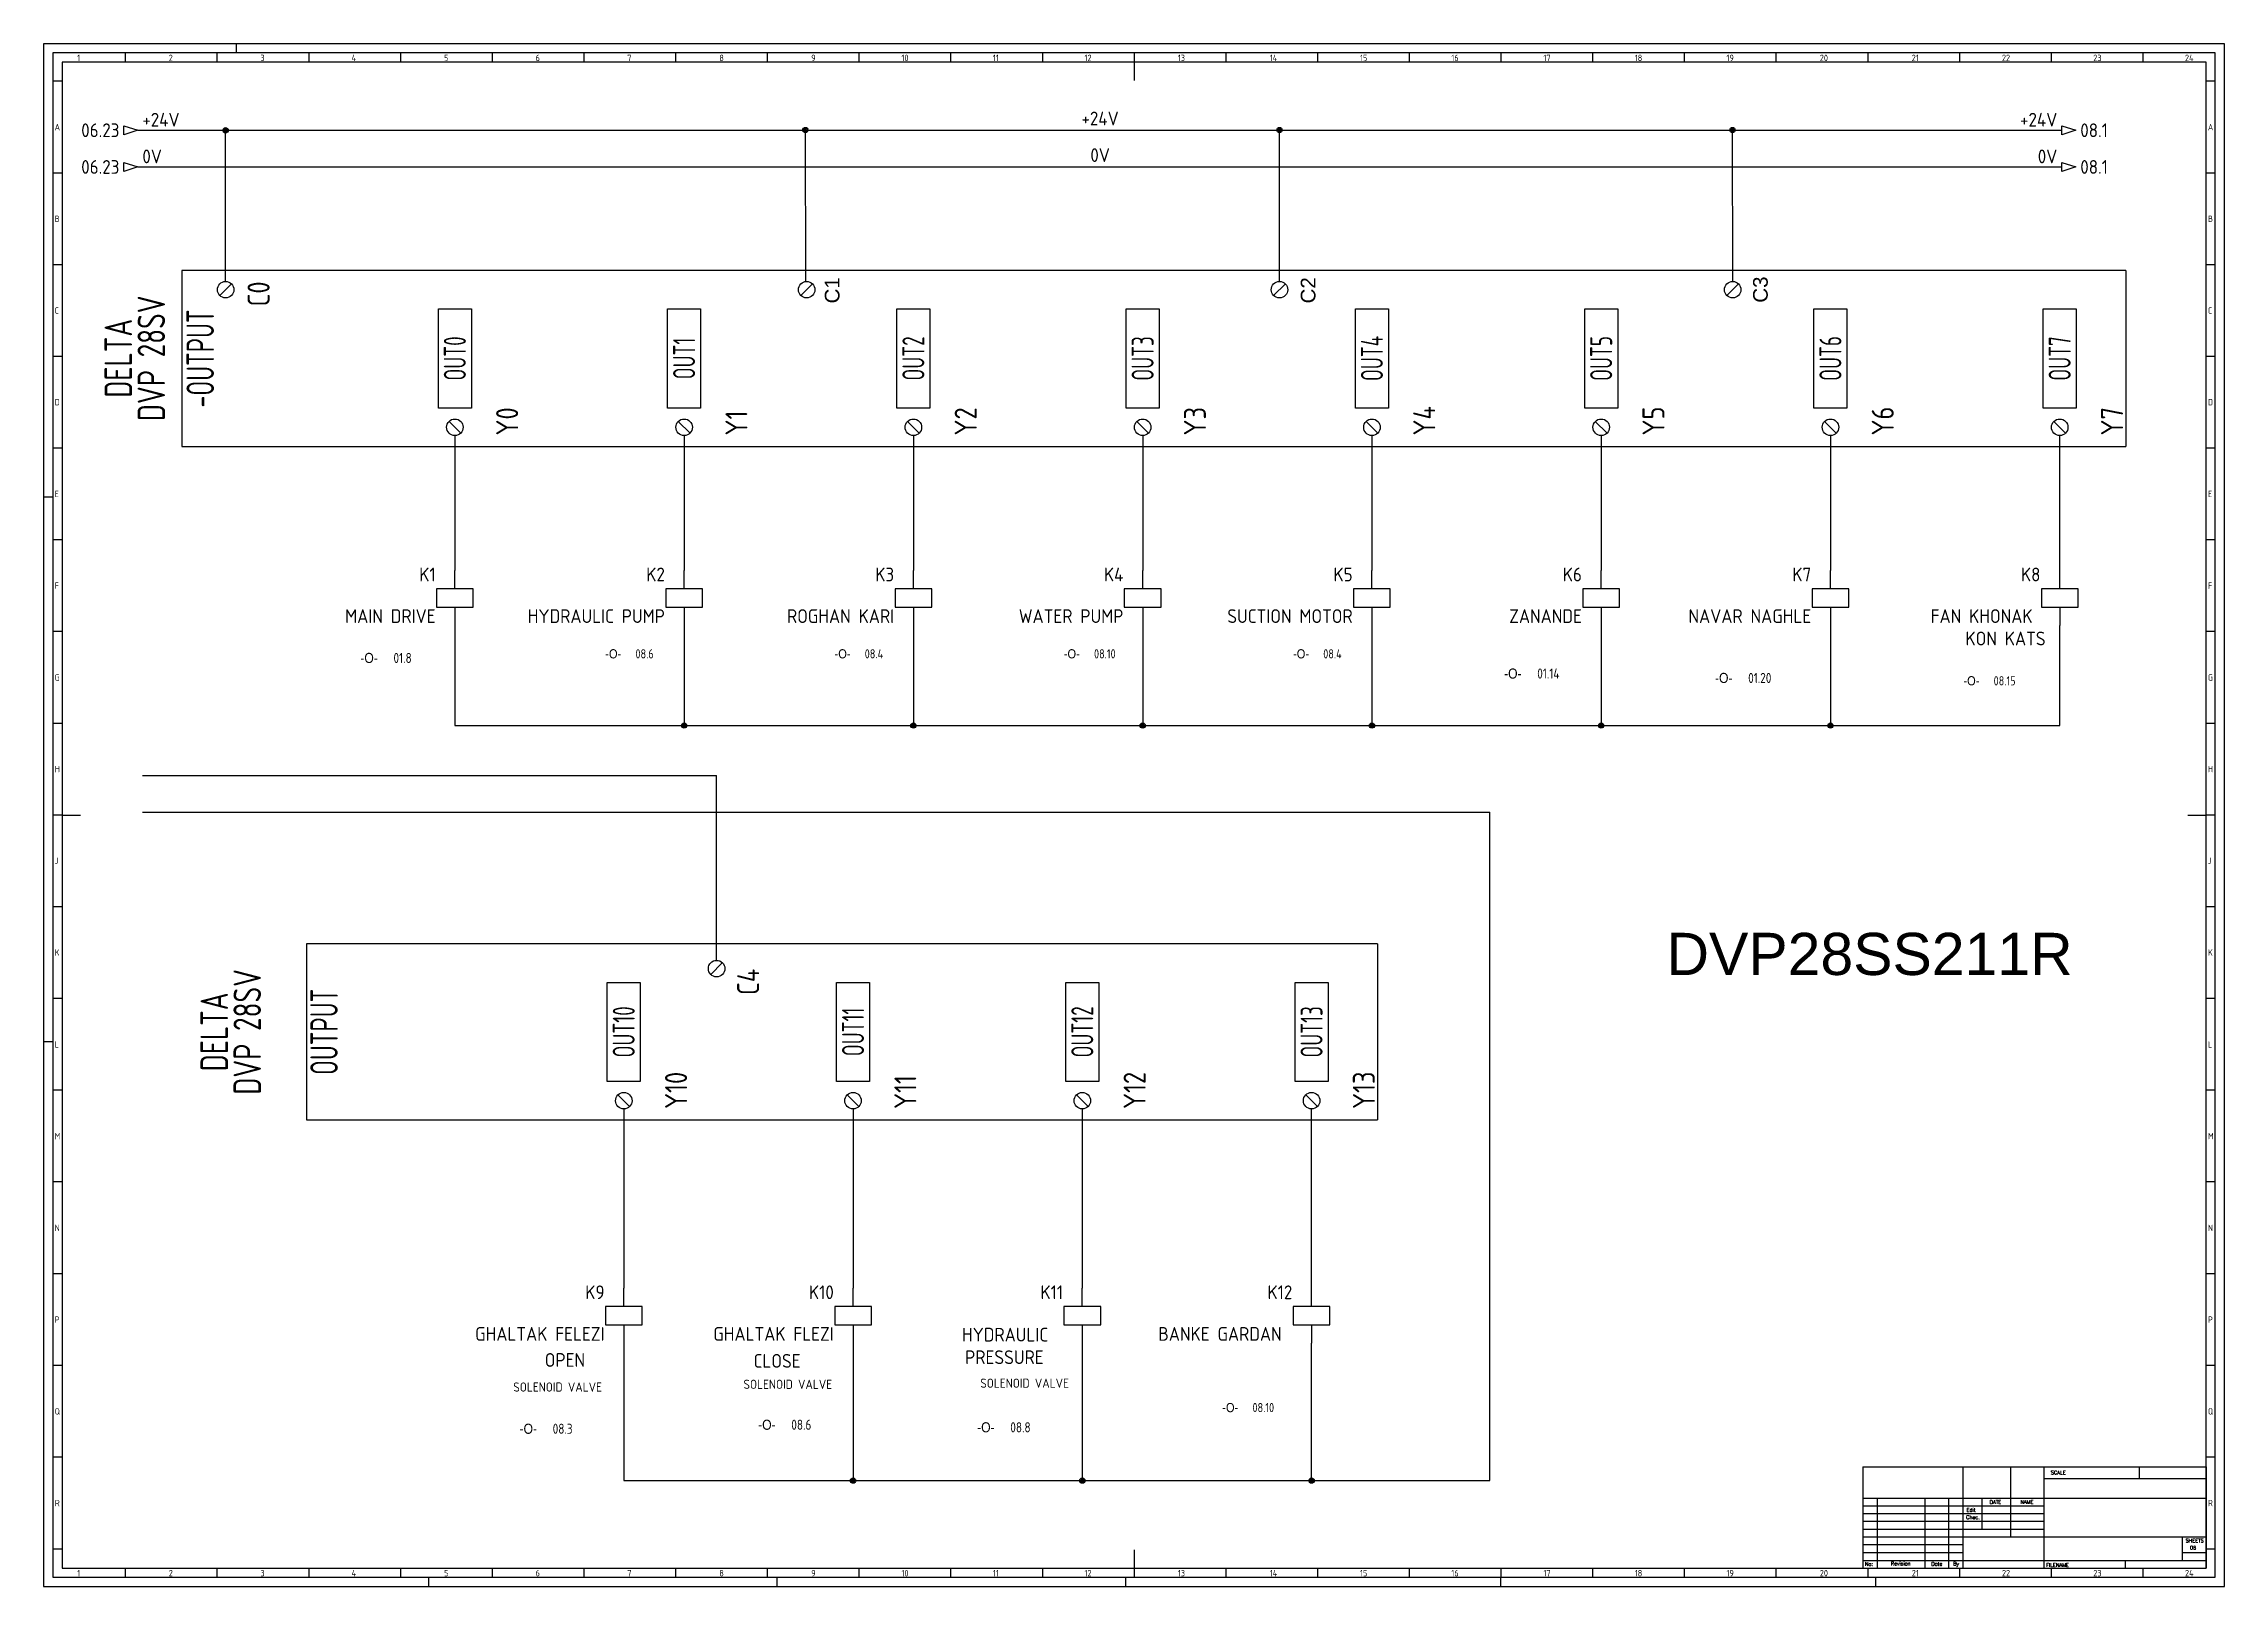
# Model space of a CAD drawing. Header units: inches. Extents: x 1 to 1190, y 4 to 845.
import ezdxf
from ezdxf.enums import TextEntityAlignment as Align

# ---------------------------------------------------------------- set-up
doc = ezdxf.new("R2010")
doc.units = ezdxf.units.IN
doc.header["$MEASUREMENT"] = 0
for name, color, linetype in [('025', 1, 'Continuous'), ('035', 5, 'Continuous'), ('07', 7, 'Continuous'), ('DESC', 150, 'Continuous'), ('MISC', 7, 'Continuous'), ('RED_2.5mm^2', 1, 'Continuous'), ('SYMS', 7, 'Continuous'), ('TAGS', 150, 'Continuous'), ('TERMS', 123, 'Continuous'), ('WIRENO', 72, 'Continuous'), ('WIREREF', 52, 'Continuous'), ('WIREREF_DEST', 61, 'Continuous'), ('XREF', 7, 'Continuous')]:
    doc.layers.add(name, color=color, linetype=linetype)
doc.styles.add('ISO Proportional', font='isocp.shx')
doc.styles.get("Standard").update_dxf_attribs({"font": 'arial.ttf'})
doc.styles.add('WD', font='romans.shx')
doc.styles.add('WD_IEC', font='ISOCP2.shx', dxfattribs={"width": 0.9, "height": 4})

# ---------------------------------------------------------------- blocks, each defined once
blk = doc.blocks.new('IEC_border_a0')
at = {"layer": '035', "color": 0}
for p, q in [((0, 841), (0, 0)), ((1189, 841), (0, 841)), ((44.5, 836), (44.5, 831)), ((94.5, 836), (94.5, 831)), ((105, 841), (105, 836)), ((144.5, 836), (144.5, 831)), ((194.5, 836), (194.5, 831)), ((244.5, 836), (244.5, 831)), ((294.5, 836), (294.5, 831)), ((344.5, 836), (344.5, 831)), ((394.5, 836), (394.5, 831)), ((444.5, 836), (444.5, 831)), ((494.5, 836), (494.5, 831)), ((544.5, 836), (544.5, 831)), ((594.5, 836), (594.5, 831)), ((644.5, 836), (644.5, 831)), ((694.5, 836), (694.5, 831)), ((744.5, 836), (744.5, 831)), ((794.5, 836), (794.5, 831)), ((844.5, 836), (844.5, 831)), ((894.5, 836), (894.5, 831)), ((944.5, 836), (944.5, 831)), ((994.5, 836), (994.5, 831)), ((1044.5, 836), (1044.5, 831)), ((1094.5, 836), (1094.5, 831)), ((1144.5, 836), (1144.5, 831)), ((1189, 0), (1189, 841)), ((10, 820.5), (5, 820.5)), ((1184, 820.5), (1179, 820.5)), ((10, 770.5), (5, 770.5)), ((1184, 770.5), (1179, 770.5)), ((10, 720.5), (5, 720.5)), ((1184, 720.5), (1179, 720.5)), ((10, 670.5), (5, 670.5)), ((1184, 670.5), (1179, 670.5)), ((10, 620.5), (5, 620.5)), ((1184, 620.5), (1179, 620.5)), ((0, 594), (5, 594)), ((10, 570.5), (5, 570.5)), ((1184, 570.5), (1179, 570.5)), ((10, 520.5), (5, 520.5)), ((1184, 520.5), (1179, 520.5)), ((10, 470.5), (5, 470.5)), ((1184, 470.5), (1179, 470.5)), ((10, 420.5), (5, 420.5)), ((1184, 420.5), (1179, 420.5)), ((1184, 420.5), (1179, 420.5)), ((10, 370.5), (5, 370.5)), ((1184, 370.5), (1179, 370.5)), ((10, 320.5), (5, 320.5)), ((1184, 320.5), (1179, 320.5)), ((0, 297), (5, 297)), ((10, 270.5), (5, 270.5)), ((1184, 270.5), (1179, 270.5)), ((1184, 270.5), (1179, 270.5)), ((10, 220.5), (5, 220.5)), ((1184, 220.5), (1179, 220.5)), ((10, 170.5), (5, 170.5)), ((1184, 170.5), (1179, 170.5)), ((10, 120.5), (5, 120.5)), ((1184, 120.5), (1179, 120.5)), ((10, 70.5), (5, 70.5)), ((1184, 70.5), (1179, 70.5)), ((10, 20.4), (5.1, 20.4)), ((1184, 20.4), (1179, 20.4)), ((0, 0), (1189, 0)), ((44.5, 10), (44.5, 5)), ((94.5, 10), (94.5, 5)), ((144.5, 10), (144.5, 5)), ((194.5, 10), (194.5, 5)), ((210, 0), (210, 5)), ((244.5, 10), (244.5, 5)), ((294.5, 10), (294.5, 5)), ((344.5, 10), (344.5, 5)), ((394.5, 10), (394.5, 5)), ((400, 0), (400, 5)), ((444.5, 10), (444.5, 5)), ((494.5, 10), (494.5, 5)), ((544.5, 10), (544.5, 5)), ((590, 0), (590, 5)), ((594.5, 10), (594.5, 5)), ((644.5, 10), (644.5, 5)), ((694.5, 10), (694.5, 5)), ((744.5, 10), (744.5, 5)), ((744.5, 10), (744.5, 5)), ((794.5, 10), (794.5, 5)), ((794.5, 0), (794.5, 5)), ((844.5, 10), (844.5, 5)), ((894.5, 10), (894.5, 5)), ((944.5, 10), (944.5, 5)), ((994.5, 10), (994.5, 5)), ((999, 0), (999, 5)), ((1044.5, 10), (1044.5, 5)), ((1094.5, 10), (1094.5, 5)), ((1144.5, 10), (1144.5, 5))]:
    blk.add_line(p, q, dxfattribs=at)
blk.add_lwpolyline([(10, 10), (1179, 10), (1179, 831), (10, 831)], close=True, dxfattribs=at)
at = {"layer": '07', "color": 0}
for p, q in [((594.5, 831), (594.5, 821)), ((10, 420.5), (20, 420.5)), ((1169, 420.5), (1179, 420.5)), ((594.5, 20), (594.5, 10))]:
    blk.add_line(p, q, dxfattribs=at)
blk.add_lwpolyline([(5, 5), (1184, 5), (1184, 836), (5, 836)], close=True, dxfattribs=at)
at = {"layer": '035', "color": 0, "style": 'ISO Proportional'}
for s, p in [('1', (18.3, 831.5)), ('2', (68.2, 831.5)), ('3', (118.2, 831.5)), ('4', (167.9, 831.5)), ('5', (218.3, 831.5)), ('6', (268.2, 831.5)), ('7', (318.2, 831.5)), ('8', (368.4, 831.5)), ('9', (418.5, 831.5)), ('10', (467.7, 831.5)), ('11', (517.5, 831.5)), ('12', (567.5, 831.5)), ('13', (618.4, 831.5)), ('14', (668.5, 831.5)), ('15', (717.7, 831.5)), ('16', (767.5, 831.5)), ('17', (817.7, 831.5)), ('18', (867.5, 831.5)), ('19', (917.5, 831.5)), ('20', (968.4, 831.5)), ('21', (1018.5, 831.5)), ('22', (1067.7, 831.5)), ('23', (1117.5, 831.5)), ('24', (1167.5, 831.5)), ('A', (6, 793.8)), ('A', (1180, 793.8)), ('B', (6, 743.8)), ('B', (1180, 743.8)), ('C', (6, 693.8)), ('C', (1180, 693.8)), ('D', (6, 643.8)), ('D', (1180, 643.8)), ('E', (6, 593.8)), ('E', (1180, 593.8)), ('F', (6, 543.8)), ('F', (1180, 543.8)), ('G', (6, 493.8)), ('G', (1180, 493.8)), ('H', (6, 443.8)), ('H', (1180, 443.8)), ('J', (6, 393.8)), ('J', (1180, 393.8)), ('K', (6, 343.8)), ('K', (1180, 343.8)), ('L', (6, 293.7)), ('L', (1180, 293.7)), ('M', (6, 243.7)), ('M', (1180, 243.7)), ('N', (6, 193.7)), ('N', (1180, 193.7)), ('P', (6, 143.7)), ('P', (1180, 143.7)), ('Q', (6, 93.7)), ('Q', (1180, 93.7)), ('R', (6.1, 43.7)), ('R', (1180, 43.7)), ('1', (18.3, 5.5)), ('2', (68.2, 5.5)), ('3', (118.2, 5.5)), ('4', (167.9, 5.5)), ('5', (218.3, 5.5)), ('6', (268.2, 5.5)), ('7', (318.2, 5.5)), ('8', (368.4, 5.5)), ('9', (418.5, 5.5)), ('10', (467.7, 5.5)), ('11', (517.5, 5.5)), ('12', (567.5, 5.5)), ('13', (618.4, 5.5)), ('14', (668.5, 5.5)), ('15', (717.7, 5.5)), ('16', (767.5, 5.5)), ('17', (817.7, 5.5)), ('18', (867.5, 5.5)), ('19', (917.5, 5.5)), ('20', (968.4, 5.5)), ('21', (1018.5, 5.5)), ('22', (1067.7, 5.5)), ('23', (1117.5, 5.5)), ('24', (1167.5, 5.5))]:
    blk.add_text(s, height=3.5, dxfattribs=at).set_placement(p)
blk = doc.blocks.new('IEC_tblock_a0')
at = {"layer": '035'}
for p, q in [((-106.6, 55.2), (-106.6, 17)), ((-88.4, 48.9), (0, 48.9)), ((-36.4, 55.2), (-36.4, 48.9)), ((-179.4, 38.2), (-179.4, 0)), ((-153.4, 38.2), (-153.4, 0)), ((-140.4, 38.2), (-140.4, 0)), ((-122.2, 38.2), (-122.2, 21.2)), ((-187.2, 34), (-88.4, 34)), ((-187.2, 29.8), (-88.4, 29.8)), ((-187.2, 25.5), (-88.4, 25.5)), ((-187.2, 21.2), (-88.4, 21.2)), ((-187.2, 17), (-132.6, 17)), ((-187.2, 12.8), (-132.6, 12.8)), ((-187.2, 8.5), (-132.6, 8.5)), ((-187.2, 4.2), (0, 4.2)), ((-44.2, 4.2), (-44.2, 0)), ((-13, 8.5), (0, 8.5))]:
    blk.add_line(p, q, dxfattribs=at)
at = {"layer": '07'}
for p, q in [((-187.2, 55.2), (0, 55.2)), ((-187.2, 55.2), (-187.2, 0)), ((-132.6, 55.2), (-132.6, 0)), ((-88.4, 55.2), (-88.4, 0)), ((0, 55.2), (0, 0)), ((-187.2, 38.2), (0, 38.2)), ((-132.6, 17), (0, 17)), ((-13, 17), (-13, 4.2)), ((-187.2, 0), (0, 0))]:
    blk.add_line(p, q, dxfattribs=at)
at = {"style": 'WD'}
for tag, p in [('SCALE', (-69.9, 51.1)), ('SH', (-8.7, 10.1)), ('FILENAME', (-68.1, 0.8))]:
    blk.add_attdef(tag, p, '', height=2, dxfattribs=at)
for tag, height, p in [('CKDATE', 2, (-114.9, 26.6)), ('EDDATE', 2, (-115, 30.8)), ('EDBY', 2, (-98, 30.9)), ('CKBY', 2, (-97.9, 26.3)), ('PROJDESC', 5, (-45.9, 29.2)), ('DWGDESC', 5, (-44.9, 19.7)), ('DWGNO', 3.5, (-48.5, 9.5))]:
    blk.add_attdef(tag, text='', height=height, dxfattribs=at).set_placement(p, align=Align.CENTER)
at = {"style": 'WD', "flags": 1}
blk.add_attdef('WD_TB', (-120.9, 11.9), '', height=2, dxfattribs=at)
at = {"layer": '025', "style": 'WD'}
for s, p in [('SCALE', (-80.6, 51.1)), ('NAME', (-97.7, 35.1)), ('No:', (-183.8, 1.2)), ('Revision', (-166.5, 1.5)), ('Date', (-146.8, 1.3)), ('By', (-136.3, 1.4))]:
    blk.add_text(s, height=2, dxfattribs=at).set_placement(p, align=Align.CENTER)
for s, p in [('DATE', (-118, 35)), ('Chec.', (-130.8, 26.7)), ('Edit', (-130.6, 30.7)), ('SHEETS', (-11.2, 14)), ('FILENAME', (-87.2, 0.6))]:
    blk.add_text(s, height=2, dxfattribs=at).set_placement(p)
blk = doc.blocks.new('HA1D3')
blk.add_lwpolyline([(0, 0), (-3.75, -1.25), (-3.75, 1.25)], close=True)
at = {"style": 'WD_IEC'}
blk.add_attdef('XREF', text='', height=2.5, dxfattribs=at).set_placement((-5, 0), align=Align.MIDDLE_RIGHT)
at = {"style": 'WD_IEC', "flags": 1}
blk.add_attdef('SIGCODE', text='', height=1, dxfattribs=at).set_placement((-2.5, 1.8), align=Align.RIGHT)
at = {"style": 'WD_IEC'}
for tag, p, height, flags in [('X1TERM01', (0, 0), 0.32, 1), ('WIRENO', (1.25, 1), 2.5, 8)]:
    blk.add_attdef(tag, p, '', height=height, dxfattribs=dict(at, flags=flags))
blk.add_attdef('DESC1', text='', height=2.5, dxfattribs=at).set_placement((1.25, -1), align=Align.TOP_LEFT)
blk = doc.blocks.new('WD_WNH')
at = {"linetype": 'Continuous', "style": 'WD_IEC', "width": 0.8}
blk.add_attdef('WIRENO', text='', height=2.5, dxfattribs=at).set_placement((0, 0.75), align=Align.CENTER)
at = {"style": 'WD_IEC', "flags": 1}
for tag, p in [('W08USER', (0, 0.375)), ('W04USER', (0, 0.875)), ('W05USER', (0, 0.75)), ('W09USER', (0, 0.25)), ('W03USER', (0, 1)), ('W06USER', (0, 0.625)), ('W07USER', (0, 0.5)), ('W02USER', (0, 1.125)), ('W01USER', (0, 1.25)), ('W10USER', (0, 0.125))]:
    blk.add_attdef(tag, text='', height=0.08, dxfattribs=at).set_placement(p, align=Align.CENTER)
blk = doc.blocks.new('HA1S1')
blk.add_lwpolyline([(0, 1.25), (3.75, 0), (0, -1.25)], close=True)
at = {"style": 'WD_IEC'}
for tag, height, flags, p in [('WIRENO', 2.5, 8, (-1.25, 1)), ('SIGCODE', 1, 1, (5, 1.8))]:
    blk.add_attdef(tag, text='', height=height, dxfattribs=dict(at, flags=flags)).set_placement(p, align=Align.RIGHT)
at = {"style": 'WD_IEC', "flags": 1}
blk.add_attdef('X4TERM01', (0, 0), '', height=0.32, dxfattribs=at)
at = {"style": 'WD_IEC'}
blk.add_attdef('XREF', text='', height=2.5, dxfattribs=at).set_placement((5, 0), align=Align.MIDDLE_LEFT)
blk.add_attdef('DESC1', text='', height=2.5, dxfattribs=at).set_placement((-1.25, -1), align=Align.TOP_RIGHT)
blk = doc.blocks.new('PLCIO_158D')
blk.add_line((1036, 48), (1036, -48))
at = {"layer": 'SYMS'}
for p, q in [((-23.8, 48), (-23.8, -48)), ((1036, 48), (-23.8, 48)), ((-3.2, 34.3), (3.2, 40.7)), ((313.6, 34.3), (320, 40.7)), ((571.4, 34.3), (577.8, 40.7)), ((818.5, 34.3), (824.9, 40.7)), ((116, -27), (116, 27)), ((116, 27), (134, 27)), ((134, 27), (134, -27)), ((241, -27), (241, 27)), ((241, 27), (259, 27)), ((259, 27), (259, -27)), ((366, -27), (366, 27)), ((366, 27), (384, 27)), ((384, 27), (384, -27)), ((491, -27), (491, 27)), ((491, 27), (509, 27)), ((509, 27), (509, -27)), ((616, -27), (616, 27)), ((616, 27), (634, 27)), ((634, 27), (634, -27)), ((741, -27), (741, 27)), ((741, 27), (759, 27)), ((759, 27), (759, -27)), ((866, -27), (866, 27)), ((866, 27), (884, 27)), ((884, 27), (884, -27)), ((991, -27), (991, 27)), ((991, 27), (1009, 27)), ((1009, 27), (1009, -27)), ((134, -27), (116, -27)), ((121.8, -34.3), (128.2, -40.7)), ((259, -27), (241, -27)), ((246.8, -34.3), (253.2, -40.7)), ((384, -27), (366, -27)), ((371.8, -34.3), (378.2, -40.7)), ((509, -27), (491, -27)), ((496.8, -34.3), (503.2, -40.7)), ((634, -27), (616, -27)), ((621.8, -34.3), (628.2, -40.7)), ((759, -27), (741, -27)), ((746.8, -34.3), (753.2, -40.7)), ((884, -27), (866, -27)), ((871.8, -34.3), (878.2, -40.7)), ((1009, -27), (991, -27)), ((996.8, -34.3), (1003.2, -40.7)), ((-23.8, -48), (1036, -48))]:
    blk.add_line(p, q, dxfattribs=at)
for centre in [(0, 37.5), (316.8, 37.5), (574.6, 37.5), (821.7, 37.5), (125, -37.5), (250, -37.5), (375, -37.5), (500, -37.5), (625, -37.5), (750, -37.5), (875, -37.5), (1000, -37.5)]:
    blk.add_circle(centre, 4.5, dxfattribs=at)
at = {"char_height": 8, "attachment_point": 1, "rotation": 90}
for s, insert in [('C1', (326.7, 30)), ('C2', (586.2, 30)), ('C3', (832.8, 30.4))]:
    blk.add_mtext_dynamic_manual_height_columns(s, width=13.178, gutter_width=35, heights=[0], dxfattribs=dict(at, insert=insert))
at = {"layer": 'SYMS', "style": 'WD_IEC', "width": 0.9}
for tag, p in [('TERMDESC01', (6, 60)), ('TERM02', (147.5, -42)), ('TERM03', (272.5, -42)), ('TERM04', (397.5, -42)), ('TERM05', (522.5, -42)), ('TERM06', (647.5, -42)), ('TERM07', (772.5, -42)), ('TERM08', (897.5, -42)), ('TERM09', (1022.5, -42))]:
    blk.add_attdef(tag, text='', height=12, rotation=90, dxfattribs=at).set_placement(p, align=Align.TOP_LEFT)
for tag, p in [('DESCA04', (366, 66)), ('DESCD04', (420, 66)), ('DESCA02', (116, 66)), ('DESCB02', (134, 66)), ('DESCC02', (152, 66)), ('DESCD02', (170, 66)), ('DESCE02', (188, 66)), ('DESCA03', (241, 66)), ('DESCB03', (259, 66)), ('DESCC03', (277, 66)), ('DESCD03', (295, 66)), ('DESCE03', (313, 66)), ('DESCB04', (384, 66)), ('DESCC04', (402, 66)), ('DESCE04', (438, 66)), ('DESCA05', (491, 66)), ('DESCB05', (509, 66)), ('DESCC05', (527, 66)), ('DESCD05', (545, 66)), ('DESCE05', (563, 66)), ('DESCA06', (616, 66)), ('DESCB06', (634, 66)), ('DESCC06', (652, 66)), ('DESCD06', (670, 66)), ('DESCE06', (688, 66)), ('DESCA07', (741, 66)), ('DESCB07', (759, 66)), ('DESCC07', (777, 66)), ('DESCD07', (795, 66)), ('DESCE07', (813, 66)), ('DESCA08', (866, 66)), ('DESCB08', (884, 66)), ('DESCC08', (902, 66)), ('DESCD08', (920, 66)), ('DESCE08', (938, 66)), ('DESCA09', (991, 66)), ('DESCB09', (1009, 66)), ('DESCC09', (1027, 66)), ('DESCD09', (1045, 66)), ('DESCE09', (1063, 66))]:
    blk.add_attdef(tag, p, '', height=15, rotation=90, dxfattribs=at)
at = {"layer": 'SYMS', "style": 'WD_IEC', "width": 0.9, "flags": 1}
for tag, p in [('X2TERM01', (0, 42)), ('X2TERM01', (316.8, 42)), ('X2TERM01', (574.6, 42)), ('X2TERM01', (821.7, 42)), ('X8TERM02', (125, -42)), ('X8TERM03', (250, -42)), ('X8TERM04', (375, -42)), ('X8TERM05', (500, -42)), ('X8TERM06', (625, -42)), ('X8TERM07', (750, -42)), ('X8TERM08', (875, -42)), ('X8TERM09', (1000, -42))]:
    blk.add_attdef(tag, text='', height=1.92, rotation=90, dxfattribs=at).set_placement(p, align=Align.RIGHT)
at = {"layer": 'SYMS', "style": 'WD_IEC', "width": 0.9}
for tag, p in [('TERM01', (12, 42)), ('TERMDESC02', (131, -60)), ('TERMDESC03', (256, -60)), ('TERMDESC04', (381, -60)), ('TERMDESC05', (506, -60)), ('TERMDESC06', (631, -60)), ('TERMDESC07', (756, -60)), ('TERMDESC08', (881, -60)), ('TERMDESC09', (1006, -60))]:
    blk.add_attdef(tag, text='', height=12, rotation=90, dxfattribs=at).set_placement(p, align=Align.TOP_RIGHT)
at = {"layer": 'SYMS', "style": 'WD_IEC'}
for tag, width, p in [('INST', 0.8, (-159, 0)), ('MFG', 0.8, (-123, 0)), ('CAT', 0.8, (-105, 0)), ('LINE1', 0.9, (-87, 0)), ('LINE2', 0.9, (-69, 0)), ('DESC', 0.9, (-50.8, 0)), ('LOC', 0.8, (-141, 0)), ('TAG', 0.7, (-30.9, 0))]:
    blk.add_attdef(tag, text='', height=15, rotation=90, dxfattribs=dict(at, width=width)).set_placement(p, align=Align.CENTER)
at = {"layer": 'SYMS', "style": 'WD_IEC', "width": 0.7}
for tag, p in [('TAGA02', (125, 0)), ('TAGA03', (250, 0)), ('TAGA04', (375, 0)), ('TAGA05', (500, 0)), ('TAGA06', (625, 0)), ('TAGA07', (750, 0)), ('TAGA08', (875, 0)), ('TAGA09', (1000, 0))]:
    blk.add_attdef(tag, text='', height=12, rotation=90, dxfattribs=at).set_placement(p, align=Align.MIDDLE_CENTER)
at = {"layer": 'SYMS', "linetype": 'Continuous', "style": 'WD_IEC', "width": 0.9, "flags": 9}
blk.add_attdef('ASSYCODE', text='', height=1.92, rotation=90, dxfattribs=at).set_placement((-102.9, -22.1), align=Align.CENTER)
blk = doc.blocks.new('WDDOT')
for radius in [0.72, 0.449, 0.223]:
    blk.add_circle((0, 0), radius)
blk = doc.blocks.new('VCR1')
for p, q in [((0, 2.5), (0, 7.5)), ((0, -2.5), (0, -7.5))]:
    blk.add_line(p, q)
blk.add_lwpolyline([(-5, 2.5), (-5, -2.5), (5, -2.5), (5, 2.5)], close=True)
at = {"style": 'WD_IEC'}
for tag, p in [('INST', (-5.25, 11.5)), ('TAG1', (-5.25, 4.5)), ('LOC', (-5.25, 8)), ('DESC1', (-5.25, -6.85)), ('DESC3', (-5.25, -13.85)), ('DESC2', (-5.25, -10.35))]:
    blk.add_attdef(tag, text='', height=2.5, dxfattribs=at).set_placement(p, align=Align.RIGHT)
blk.add_attdef('TERM01', text='', height=2, rotation=90, dxfattribs=at).set_placement((-1, 7.5), align=Align.RIGHT)
at = {"style": 'WD_IEC', "flags": 1}
for tag, p, height in [('X2TERM01', (0, 7.5), 0.32), ('X4LINK', (-5, 0), 0.32), ('X1LINK', (5, 0), 0.32), ('ASSYCODE', (1, -4), 1), ('FAMILY', (1, -5.5), 1), ('X8TERM02', (0, -7.5), 0.32), ('CATDESC', (1, -7), 1)]:
    blk.add_attdef(tag, p, '', height=height, dxfattribs=at)
at = {"style": 'WD_IEC', "flags": 9}
for tag, p in [('MFG', (-6, 1)), ('CAT', (-6, -1.5))]:
    blk.add_attdef(tag, text='', height=1.5, dxfattribs=at).set_placement(p, align=Align.RIGHT)
at = {"style": 'WD_IEC'}
blk.add_attdef('TERM02', (-1, -7.5), '', height=2, rotation=90, dxfattribs=at)
at = {"lineweight": 9, "style": 'WD_IEC'}
for tag, p in [('NO', (-5.5, -16.5)), ('NC', (-5.5, -20))]:
    blk.add_attdef(tag, text='', height=2.5, dxfattribs=at).set_placement(p, align=Align.TOP_RIGHT)
for tag, p in [('XREFNO', (-4, -16.5)), ('XREFNC', (-4, -20))]:
    blk.add_attdef(tag, text='', height=2.5, dxfattribs=at).set_placement(p, align=Align.TOP_LEFT)
blk = doc.blocks.new('PLCIO_119B')
at = {"color": 0}
blk.add_line((536, 48), (536, -48), dxfattribs=at)
at = {"layer": 'SYMS', "color": 0}
for p, q in [((-48, 48), (-48, -48)), ((536, 48), (-48, 48)), ((-48, -48), (536, -48))]:
    blk.add_line(p, q, dxfattribs=at)
at = {"layer": 'SYMS'}
for p, q in [((172.4, 31.3), (178.7, 37.7)), ((116, -27), (116, 27)), ((116, 27), (134, 27)), ((134, 27), (134, -27)), ((241, -27), (241, 27)), ((241, 27), (259, 27)), ((259, 27), (259, -27)), ((366, -27), (366, 27)), ((366, 27), (384, 27)), ((384, 27), (384, -27)), ((491, -27), (491, 27)), ((491, 27), (509, 27)), ((509, 27), (509, -27)), ((134, -27), (116, -27)), ((121.8, -34.3), (128.2, -40.7)), ((259, -27), (241, -27)), ((246.8, -34.3), (253.2, -40.7)), ((384, -27), (366, -27)), ((371.8, -34.3), (378.2, -40.7)), ((509, -27), (491, -27)), ((496.8, -34.3), (503.2, -40.7))]:
    blk.add_line(p, q, dxfattribs=at)
for centre in [(175.6, 34.5), (125, -37.5), (250, -37.5), (375, -37.5), (500, -37.5)]:
    blk.add_circle(centre, 4.5, dxfattribs=at)
at = {"layer": 'SYMS', "style": 'WD_IEC', "width": 0.9}
for tag, p in [('DESCA04', (366, 66)), ('DESCD04', (420, 66)), ('DESCA02', (116, 66)), ('DESCB02', (134, 66)), ('DESCC02', (152, 66)), ('DESCD02', (170, 66)), ('DESCE02', (188, 66)), ('DESCA03', (241, 66)), ('DESCB03', (259, 66)), ('DESCC03', (277, 66)), ('DESCD03', (295, 66)), ('DESCE03', (313, 66)), ('DESCB04', (384, 66)), ('DESCC04', (402, 66)), ('DESCE04', (438, 66)), ('DESCA05', (491, 66)), ('DESCB05', (509, 66)), ('DESCC05', (527, 66)), ('DESCD05', (545, 66)), ('DESCE05', (563, 66))]:
    blk.add_attdef(tag, p, '', height=15, rotation=90, dxfattribs=at)
for tag, p in [('TERMDESC01', (181.6, 57)), ('TERM02', (147.5, -42)), ('TERM03', (272.5, -42)), ('TERM04', (397.5, -42)), ('TERM05', (522.5, -42))]:
    blk.add_attdef(tag, text='', height=12, rotation=90, dxfattribs=at).set_placement(p, align=Align.TOP_LEFT)
at = {"layer": 'SYMS', "style": 'WD_IEC', "width": 0.9, "flags": 1}
for tag, p in [('X2TERM01', (175.6, 39)), ('X8TERM02', (125, -42)), ('X8TERM03', (250, -42)), ('X8TERM04', (375, -42)), ('X8TERM05', (500, -42))]:
    blk.add_attdef(tag, text='', height=1.92, rotation=90, dxfattribs=at).set_placement(p, align=Align.RIGHT)
at = {"layer": 'SYMS', "style": 'WD_IEC', "width": 0.9}
for tag, p in [('TERM01', (187.6, 39)), ('TERMDESC02', (131, -60)), ('TERMDESC03', (256, -60)), ('TERMDESC04', (381, -60)), ('TERMDESC05', (506, -60))]:
    blk.add_attdef(tag, text='', height=12, rotation=90, dxfattribs=at).set_placement(p, align=Align.TOP_RIGHT)
at = {"layer": 'SYMS', "style": 'WD_IEC'}
for tag, width, p in [('INST', 0.8, (-159, 0)), ('MFG', 0.8, (-123, 0)), ('CAT', 0.8, (-105, 0)), ('LINE1', 0.9, (-87, 0)), ('LINE2', 0.9, (-69, 0)), ('DESC', 0.9, (-50.8, 0)), ('LOC', 0.8, (-141, 0)), ('TAG', 0.7, (-30.9, 0))]:
    blk.add_attdef(tag, text='', height=15, rotation=90, dxfattribs=dict(at, width=width)).set_placement(p, align=Align.CENTER)
at = {"layer": 'SYMS', "style": 'WD_IEC', "width": 0.7}
for tag, p in [('TAGA02', (125, 0)), ('TAGA03', (250, 0)), ('TAGA04', (375, 0)), ('TAGA05', (500, 0))]:
    blk.add_attdef(tag, text='', height=12, rotation=90, dxfattribs=at).set_placement(p, align=Align.MIDDLE_CENTER)
at = {"layer": 'SYMS', "linetype": 'Continuous', "style": 'WD_IEC', "width": 0.9, "flags": 9}
blk.add_attdef('ASSYCODE', text='', height=1.92, rotation=90, dxfattribs=at).set_placement((-102.9, -22.1), align=Align.CENTER)

msp = doc.modelspace()

# ---------------------------------------------------------------- linework, layer by layer
at = {"color": 0}
for p, q in [((416.9, 715.1), (416.7, 797.6)), ((675.2, 715.1), (675.2, 797.6)), ((922.3, 715.1), (922.2, 797.6))]:
    msp.add_line(p, q, dxfattribs=at)
at = {"layer": 'RED_2.5mm^2', "color": 0}
for p, q in [((52.7, 797.5), (1101.8, 797.5)), ((52.7, 777.5), (1101.8, 777.5)), ((225.6, 631.1), (225.6, 557.6)), ((350.6, 631.1), (350.6, 557.6)), ((475.6, 631.1), (475.6, 557.6)), ((600.6, 631.1), (600.6, 557.6)), ((725.6, 631.1), (725.6, 557.6)), ((850.6, 631.1), (850.6, 557.6)), ((975.6, 631.1), (975.6, 557.6)), ((1100.6, 557.6), (1100.6, 631.1)), ((225.6, 527.6), (225.6, 473)), ((350.6, 527.6), (350.6, 473)), ((475.6, 527.6), (475.6, 473)), ((600.6, 527.6), (600.6, 473)), ((725.6, 527.6), (725.6, 473)), ((850.6, 527.6), (850.6, 473)), ((975.6, 527.6), (975.6, 473)), ((1100.6, 473), (1100.6, 527.6)), ((225.6, 473), (1100.6, 473)), ((55.2, 445.7), (368.3, 445.7)), ((368.3, 345.1), (368.3, 445.7)), ((55.2, 425.7), (789.9, 425.7)), ((789.9, 61.4), (789.9, 425.7)), ((317.7, 264), (317.7, 166.3)), ((442.7, 264), (442.7, 166.3)), ((567.7, 264), (567.7, 166.3)), ((692.7, 166.3), (692.7, 264)), ((317.7, 136.3), (317.7, 61.4)), ((442.7, 136.3), (442.7, 61.4)), ((567.7, 136.3), (567.7, 61.4)), ((692.7, 61.4), (692.7, 136.3)), ((317.7, 61.4), (692.7, 61.4)), ((692.7, 61.4), (789.9, 61.4))]:
    msp.add_line(p, q, dxfattribs=at)
at = {"layer": 'RED_2.5mm^2'}
msp.add_line((100.6, 715.1), (100.6, 797.5), dxfattribs=at)

# ---------------------------------------------------------------- block references
msp.add_blockref('IEC_border_a0', (1.4, 3.7))
ref = msp.add_blockref('IEC_tblock_a0', (1180.4, 13.7))
ref.add_attrib('SH', '06', (1171.6, 23.8), dxfattribs={"height": 2, "style": 'WD'})
at = {"layer": 'SYMS', "color": 0}
ref = msp.add_blockref('HA1D3', (52.7, 797.5), dxfattribs=dict(at, xscale=2, yscale=2, zscale=2))
ref.add_attrib('XREF', '06.23', dxfattribs={"layer": 'XREF', "height": 7.5, "style": 'WD_IEC'}).set_placement((42.7, 797.5), align=Align.MIDDLE_RIGHT)
ref.add_attrib('WIRENO', '+24V', (55.2, 799.5), dxfattribs={"layer": 'WIREREF_DEST', "height": 7.5, "style": 'WD_IEC', "flags": 8})
at = {"layer": 'SYMS', "xscale": 2, "yscale": 2, "zscale": 2}
msp.add_blockref('WDDOT', (100.6, 797.5), dxfattribs=at)
at = {"layer": 'SYMS', "color": 0, "xscale": 2, "yscale": 2, "zscale": 2}
for p in [(416.7, 797.6), (675.2, 797.6), (922.2, 797.6), (350.6, 473), (475.6, 473), (600.6, 473), (725.6, 473), (850.6, 473), (975.6, 473), (442.7, 61.4), (567.7, 61.4), (692.7, 61.4)]:
    msp.add_blockref('WDDOT', p, dxfattribs=at)
at = {"layer": 'SYMS', "color": 0}
ref = msp.add_blockref('HA1S1', (1101.8, 797.5), dxfattribs=dict(at, xscale=2, yscale=2, zscale=2))
ref.add_attrib('XREF', '08.1', dxfattribs={"layer": 'XREF', "height": 7.5, "style": 'WD_IEC'}).set_placement((1111.8, 797.5), align=Align.MIDDLE_LEFT)
ref.add_attrib('WIRENO', '+24V', dxfattribs={"layer": 'WIREREF', "height": 7.5, "style": 'WD_IEC', "flags": 8}).set_placement((1099.3, 799.5), align=Align.RIGHT)
ref = msp.add_blockref('HA1D3', (52.7, 777.5), dxfattribs=dict(at, xscale=2, yscale=2, zscale=2))
ref.add_attrib('XREF', '06.23', dxfattribs={"layer": 'XREF', "height": 7.5, "style": 'WD_IEC'}).set_placement((42.7, 777.5), align=Align.MIDDLE_RIGHT)
ref.add_attrib('WIRENO', '0V', (55.2, 779.5), dxfattribs={"layer": 'WIREREF_DEST', "height": 7.5, "style": 'WD_IEC', "flags": 8})
ref = msp.add_blockref('HA1S1', (1101.8, 777.5), dxfattribs=dict(at, xscale=2, yscale=2, zscale=2))
ref.add_attrib('XREF', '08.1', dxfattribs={"layer": 'XREF', "height": 7.5, "style": 'WD_IEC'}).set_placement((1111.8, 777.5), align=Align.MIDDLE_LEFT)
ref.add_attrib('WIRENO', '0V', dxfattribs={"layer": 'WIREREF', "height": 7.5, "style": 'WD_IEC', "flags": 8}).set_placement((1099.3, 779.5), align=Align.RIGHT)
ref = msp.add_blockref('PLCIO_158D', (100.6, 673.1), dxfattribs=at)
ref.add_attrib('TERM01', 'C0', dxfattribs={"layer": 'TERMS', "height": 12, "rotation": 90, "style": 'WD_IEC', "width": 0.9}).set_placement((112.6, 715.1), align=Align.TOP_RIGHT)
ref.add_attrib('TAG', '-OUTPUT', dxfattribs={"layer": 'TAGS', "height": 15, "rotation": 90, "style": 'WD_IEC', "width": 0.7}).set_placement((94.3, 673.1), align=Align.CENTER)
ref.add_attrib('CAT', 'DVP 28SV', dxfattribs={"layer": 'MISC', "height": 15, "rotation": 90, "style": 'WD_IEC', "width": 0.8}).set_placement((67.6, 673.2), align=Align.CENTER)
ref.add_attrib('MFG', 'DELTA', dxfattribs={"layer": 'MISC', "height": 15, "rotation": 90, "style": 'WD_IEC', "width": 0.8}).set_placement((49.6, 673.2), align=Align.CENTER)
ref.add_attrib('TERM02', 'Y0', dxfattribs={"layer": 'TERMS', "height": 12, "rotation": 90, "style": 'WD_IEC', "width": 0.9}).set_placement((248.1, 631.1), align=Align.TOP_LEFT)
ref.add_attrib('TAGA02', 'OUT0', dxfattribs={"layer": 'TAGS', "height": 12, "rotation": 90, "style": 'WD_IEC', "width": 0.7}).set_placement((225.6, 673.1), align=Align.MIDDLE_CENTER)
ref.add_attrib('TERM03', 'Y1', dxfattribs={"layer": 'TERMS', "height": 12, "rotation": 90, "style": 'WD_IEC', "width": 0.9}).set_placement((373.1, 631.1), align=Align.TOP_LEFT)
ref.add_attrib('TAGA03', 'OUT1', dxfattribs={"layer": 'TAGS', "height": 12, "rotation": 90, "style": 'WD_IEC', "width": 0.7}).set_placement((350.6, 673.1), align=Align.MIDDLE_CENTER)
ref.add_attrib('TERM04', 'Y2', dxfattribs={"layer": 'TERMS', "height": 12, "rotation": 90, "style": 'WD_IEC', "width": 0.9}).set_placement((498.1, 631.1), align=Align.TOP_LEFT)
ref.add_attrib('TAGA04', 'OUT2', dxfattribs={"layer": 'TAGS', "height": 12, "rotation": 90, "style": 'WD_IEC', "width": 0.7}).set_placement((475.6, 673.1), align=Align.MIDDLE_CENTER)
ref.add_attrib('TERM05', 'Y3', dxfattribs={"layer": 'TERMS', "height": 12, "rotation": 90, "style": 'WD_IEC', "width": 0.9}).set_placement((623.1, 631.1), align=Align.TOP_LEFT)
ref.add_attrib('TAGA05', 'OUT3', dxfattribs={"layer": 'TAGS', "height": 12, "rotation": 90, "style": 'WD_IEC', "width": 0.7}).set_placement((600.6, 673.1), align=Align.MIDDLE_CENTER)
ref.add_attrib('TERM06', 'Y4', dxfattribs={"layer": 'TERMS', "height": 12, "rotation": 90, "style": 'WD_IEC', "width": 0.9}).set_placement((748.1, 631.1), align=Align.TOP_LEFT)
ref.add_attrib('TAGA06', 'OUT4', dxfattribs={"layer": 'TAGS', "height": 12, "rotation": 90, "style": 'WD_IEC', "width": 0.7}).set_placement((725.6, 673.1), align=Align.MIDDLE_CENTER)
ref.add_attrib('TERM07', 'Y5', dxfattribs={"layer": 'TERMS', "height": 12, "rotation": 90, "style": 'WD_IEC', "width": 0.9}).set_placement((873.1, 631.1), align=Align.TOP_LEFT)
ref.add_attrib('TAGA07', 'OUT5', dxfattribs={"layer": 'TAGS', "height": 12, "rotation": 90, "style": 'WD_IEC', "width": 0.7}).set_placement((850.6, 673.1), align=Align.MIDDLE_CENTER)
ref.add_attrib('TERM08', 'Y6', dxfattribs={"layer": 'TERMS', "height": 12, "rotation": 90, "style": 'WD_IEC', "width": 0.9}).set_placement((998.1, 631.1), align=Align.TOP_LEFT)
ref.add_attrib('TAGA08', 'OUT6', dxfattribs={"layer": 'TAGS', "height": 12, "rotation": 90, "style": 'WD_IEC', "width": 0.7}).set_placement((975.6, 673.1), align=Align.MIDDLE_CENTER)
ref.add_attrib('TERM09', 'Y7', dxfattribs={"layer": 'TERMS', "height": 12, "rotation": 90, "style": 'WD_IEC', "width": 0.9}).set_placement((1123.1, 631.1), align=Align.TOP_LEFT)
ref.add_attrib('TAGA09', 'OUT7', dxfattribs={"layer": 'TAGS', "height": 12, "rotation": 90, "style": 'WD_IEC', "width": 0.7}).set_placement((1100.6, 673.1), align=Align.MIDDLE_CENTER)
ref = msp.add_blockref('VCR1', (225.6, 542.6), dxfattribs=dict(at, xscale=2, yscale=2, zscale=2))
ref.add_attrib('DESC1', 'MAIN DRIVE', dxfattribs={"layer": 'DESC', "height": 7.5, "style": 'WD_IEC'}).set_placement((215.1, 528.9), align=Align.RIGHT)
ref.add_attrib('TAG1', 'K1', dxfattribs={"layer": 'TAGS', "height": 7.5, "style": 'WD_IEC'}).set_placement((215.1, 551.6), align=Align.RIGHT)
ref = msp.add_blockref('VCR1', (350.6, 542.6), dxfattribs=dict(at, xscale=2, yscale=2, zscale=2))
ref.add_attrib('DESC1', 'HYDRAULIC PUMP', dxfattribs={"layer": 'DESC', "height": 7.5, "style": 'WD_IEC'}).set_placement((340.1, 528.9), align=Align.RIGHT)
ref.add_attrib('TAG1', 'K2', dxfattribs={"layer": 'TAGS', "height": 7.5, "style": 'WD_IEC'}).set_placement((340.1, 551.6), align=Align.RIGHT)
ref = msp.add_blockref('VCR1', (475.6, 542.6), dxfattribs=dict(at, xscale=2, yscale=2, zscale=2))
ref.add_attrib('DESC1', 'ROGHAN KARI', dxfattribs={"layer": 'DESC', "height": 7.5, "style": 'WD_IEC'}).set_placement((465.1, 528.9), align=Align.RIGHT)
ref.add_attrib('TAG1', 'K3', dxfattribs={"layer": 'TAGS', "height": 7.5, "style": 'WD_IEC'}).set_placement((465.1, 551.6), align=Align.RIGHT)
ref = msp.add_blockref('VCR1', (600.6, 542.6), dxfattribs=dict(at, xscale=2, yscale=2, zscale=2))
ref.add_attrib('DESC1', 'WATER PUMP', dxfattribs={"layer": 'DESC', "height": 7.5, "style": 'WD_IEC'}).set_placement((590.1, 528.9), align=Align.RIGHT)
ref.add_attrib('TAG1', 'K4', dxfattribs={"layer": 'TAGS', "height": 7.5, "style": 'WD_IEC'}).set_placement((590.1, 551.6), align=Align.RIGHT)
ref = msp.add_blockref('VCR1', (725.6, 542.6), dxfattribs=dict(at, xscale=2, yscale=2, zscale=2))
ref.add_attrib('DESC1', 'SUCTION MOTOR', dxfattribs={"layer": 'DESC', "height": 7.5, "style": 'WD_IEC'}).set_placement((715.1, 528.9), align=Align.RIGHT)
ref.add_attrib('TAG1', 'K5', dxfattribs={"layer": 'TAGS', "height": 7.5, "style": 'WD_IEC'}).set_placement((715.1, 551.6), align=Align.RIGHT)
ref = msp.add_blockref('VCR1', (850.6, 542.6), dxfattribs=dict(at, xscale=2, yscale=2, zscale=2))
ref.add_attrib('DESC1', 'ZANANDE', dxfattribs={"layer": 'DESC', "height": 7.5, "style": 'WD_IEC'}).set_placement((840.1, 528.9), align=Align.RIGHT)
ref.add_attrib('TAG1', 'K6', dxfattribs={"layer": 'TAGS', "height": 7.5, "style": 'WD_IEC'}).set_placement((840.1, 551.6), align=Align.RIGHT)
ref = msp.add_blockref('VCR1', (975.6, 542.6), dxfattribs=dict(at, xscale=2, yscale=2, zscale=2))
ref.add_attrib('DESC1', 'NAVAR NAGHLE', dxfattribs={"layer": 'DESC', "height": 7.5, "style": 'WD_IEC'}).set_placement((965.1, 528.9), align=Align.RIGHT)
ref.add_attrib('TAG1', 'K7', dxfattribs={"layer": 'TAGS', "height": 7.5, "style": 'WD_IEC'}).set_placement((965.1, 551.6), align=Align.RIGHT)
ref = msp.add_blockref('VCR1', (1100.6, 542.6), dxfattribs=dict(at, xscale=2, yscale=2, zscale=2))
ref.add_attrib('DESC2', 'KON KATS', dxfattribs={"layer": 'DESC', "height": 7.5, "style": 'WD_IEC'}).set_placement((1092.9, 516.7), align=Align.RIGHT)
ref.add_attrib('DESC1', 'FAN KHONAK ', dxfattribs={"layer": 'DESC', "height": 7.5, "style": 'WD_IEC'}).set_placement((1090.1, 528.9), align=Align.RIGHT)
ref.add_attrib('TAG1', 'K8', dxfattribs={"layer": 'TAGS', "height": 7.5, "style": 'WD_IEC'}).set_placement((1090.1, 551.6), align=Align.RIGHT)
ref = msp.add_blockref('PLCIO_119B', (192.7, 306), dxfattribs=at)
ref.add_attrib('TERM01', 'C4', dxfattribs={"layer": 'TERMS', "height": 12, "rotation": 90, "style": 'WD_IEC', "width": 0.9}).set_placement((379.5, 340.4), align=Align.TOP_RIGHT)
ref.add_attrib('TAG', 'OUTPUT', dxfattribs={"layer": 'TAGS', "height": 15, "rotation": 90, "style": 'WD_IEC', "width": 0.7}).set_placement((161.8, 306), align=Align.CENTER)
ref.add_attrib('CAT', 'DVP 28SV', dxfattribs={"layer": 'MISC', "height": 15, "rotation": 90, "style": 'WD_IEC', "width": 0.8}).set_placement((119.9, 306), align=Align.CENTER)
ref.add_attrib('MFG', 'DELTA', dxfattribs={"layer": 'MISC', "height": 15, "rotation": 90, "style": 'WD_IEC', "width": 0.8}).set_placement((101.9, 306), align=Align.CENTER)
ref.add_attrib('TERM02', 'Y10', dxfattribs={"layer": 'TERMS', "height": 12, "rotation": 90, "style": 'WD_IEC', "width": 0.9}).set_placement((340.2, 264), align=Align.TOP_LEFT)
ref.add_attrib('TAGA02', 'OUT10', dxfattribs={"layer": 'TAGS', "height": 12, "rotation": 90, "style": 'WD_IEC', "width": 0.7}).set_placement((317.7, 306), align=Align.MIDDLE_CENTER)
ref.add_attrib('TERM03', 'Y11', dxfattribs={"layer": 'TERMS', "height": 12, "rotation": 90, "style": 'WD_IEC', "width": 0.9}).set_placement((465.2, 264), align=Align.TOP_LEFT)
ref.add_attrib('TAGA03', 'OUT11', dxfattribs={"layer": 'TAGS', "height": 12, "rotation": 90, "style": 'WD_IEC', "width": 0.7}).set_placement((442.7, 306), align=Align.MIDDLE_CENTER)
ref.add_attrib('TERM04', 'Y12', dxfattribs={"layer": 'TERMS', "height": 12, "rotation": 90, "style": 'WD_IEC', "width": 0.9}).set_placement((590.2, 264), align=Align.TOP_LEFT)
ref.add_attrib('TAGA04', 'OUT12', dxfattribs={"layer": 'TAGS', "height": 12, "rotation": 90, "style": 'WD_IEC', "width": 0.7}).set_placement((567.7, 306), align=Align.MIDDLE_CENTER)
ref.add_attrib('TERM05', 'Y13', dxfattribs={"layer": 'TERMS', "height": 12, "rotation": 90, "style": 'WD_IEC', "width": 0.9}).set_placement((715.2, 264), align=Align.TOP_LEFT)
ref.add_attrib('TAGA05', 'OUT13', dxfattribs={"layer": 'TAGS', "height": 12, "rotation": 90, "style": 'WD_IEC', "width": 0.7}).set_placement((692.7, 306), align=Align.MIDDLE_CENTER)
ref = msp.add_blockref('VCR1', (317.7, 151.3), dxfattribs=dict(at, xscale=2, yscale=2, zscale=2))
ref.add_attrib('DESC3', 'SOLENOID VALVE', dxfattribs={"layer": 'DESC', "height": 5, "style": 'WD_IEC'}).set_placement((305.8, 109.9), align=Align.RIGHT)
ref.add_attrib('DESC2', 'OPEN', dxfattribs={"layer": 'DESC', "height": 7.5, "style": 'WD_IEC'}).set_placement((296.6, 123.4), align=Align.RIGHT)
ref.add_attrib('DESC1', 'GHALTAK FELEZI', dxfattribs={"layer": 'DESC', "height": 7.5, "style": 'WD_IEC'}).set_placement((307.2, 137.6), align=Align.RIGHT)
ref.add_attrib('TAG1', 'K9', dxfattribs={"layer": 'TAGS', "height": 7.5, "style": 'WD_IEC'}).set_placement((307.2, 160.3), align=Align.RIGHT)
ref = msp.add_blockref('VCR1', (442.7, 151.3), dxfattribs=dict(at, xscale=2, yscale=2, zscale=2))
ref.add_attrib('DESC3', 'SOLENOID VALVE', dxfattribs={"layer": 'DESC', "height": 5, "style": 'WD_IEC'}).set_placement((431.3, 111.4), align=Align.RIGHT)
ref.add_attrib('DESC2', 'CLOSE', dxfattribs={"layer": 'DESC', "height": 7.5, "style": 'WD_IEC'}).set_placement((414.1, 122.9), align=Align.RIGHT)
ref.add_attrib('DESC1', 'GHALTAK FLEZI', dxfattribs={"layer": 'DESC', "height": 7.5, "style": 'WD_IEC'}).set_placement((432.2, 137.6), align=Align.RIGHT)
ref.add_attrib('TAG1', 'K10', dxfattribs={"layer": 'TAGS', "height": 7.5, "style": 'WD_IEC'}).set_placement((432.2, 160.3), align=Align.RIGHT)
ref = msp.add_blockref('VCR1', (567.7, 151.3), dxfattribs=dict(at, xscale=2, yscale=2, zscale=2))
ref.add_attrib('DESC3', 'SOLENOID VALVE', dxfattribs={"layer": 'DESC', "height": 5, "style": 'WD_IEC'}).set_placement((560.4, 112), align=Align.RIGHT)
ref.add_attrib('DESC2', 'PRESSURE', dxfattribs={"layer": 'DESC', "height": 7.5, "style": 'WD_IEC'}).set_placement((546.6, 124.9), align=Align.RIGHT)
ref.add_attrib('DESC1', 'HYDRAULIC', dxfattribs={"layer": 'DESC', "height": 7.5, "style": 'WD_IEC'}).set_placement((549.1, 137.2), align=Align.RIGHT)
ref.add_attrib('TAG1', 'K11', dxfattribs={"layer": 'TAGS', "height": 7.5, "style": 'WD_IEC'}).set_placement((557.2, 160.3), align=Align.RIGHT)
ref = msp.add_blockref('VCR1', (692.7, 151.3), dxfattribs=dict(at, xscale=2, yscale=2, zscale=2))
ref.add_attrib('DESC1', 'BANKE GARDAN', dxfattribs={"layer": 'DESC', "height": 7.5, "style": 'WD_IEC'}).set_placement((676.4, 137.6), align=Align.RIGHT)
ref.add_attrib('TAG1', 'K12', dxfattribs={"layer": 'TAGS', "height": 7.5, "style": 'WD_IEC'}).set_placement((682.2, 160.3), align=Align.RIGHT)
at = {"layer": 'WIRENO', "color": 0}
ref = msp.add_blockref('WD_WNH', (577.3, 797.5), dxfattribs=dict(at, xscale=2, yscale=2, zscale=2))
ref.add_attrib('WIRENO', '+24V', dxfattribs={"linetype": 'Continuous', "height": 7.5, "style": 'WD_IEC'}).set_placement((577.4, 800.2), align=Align.CENTER)
ref = msp.add_blockref('WD_WNH', (577.3, 777.5), dxfattribs=dict(at, xscale=2, yscale=2, zscale=2))
ref.add_attrib('WIRENO', '0V', dxfattribs={"linetype": 'Continuous', "height": 7.5, "style": 'WD_IEC'}).set_placement((577.4, 780.2), align=Align.CENTER)

# ---------------------------------------------------------------- texts
at = {"insert": (886.2, 360), "char_height": 23, "attachment_point": 1}
msp.add_mtext_dynamic_manual_height_columns('DVP28SS211R', width=222.035, gutter_width=1, heights=[0], dxfattribs=at)
at = {"layer": 'XREF', "color": 0, "char_height": 5.5, "attachment_point": 1, "style": 'WD_IEC'}
for s, insert in [('{\\Fmonotxt|c0;\\H0.67x;  \\Facaderef|c0;\\H1.49254x;-O-} {\\Fmonotxt|c0;\\H0.67x; } 01.8', (168.3, 512.6)), ('{\\Fmonotxt|c0;\\H0.67x;  \\Facaderef|c0;\\H1.49254x;-O-} {\\Fmonotxt|c0;\\H0.67x; } 01.14', (791.9, 504.1))]:
    msp.add_mtext(s, dxfattribs=dict(at, insert=insert))
at = {"layer": 'XREF', "attachment_point": 1, "style": 'WD_IEC'}
for s, insert, char_height in [('{\\Fmonotxt|c0;\\H0.67x;  \\Facaderef|c0;\\H1.49254x;-O-} {\\Fmonotxt|c0;\\H0.67x; } 08.6', (302.4, 514.6), 5), ('{\\Fmonotxt|c0;\\H0.67x;  \\Facaderef|c0;\\H1.49254x;-O-} {\\Fmonotxt|c0;\\H0.67x; } 08.4', (427.4, 514.6), 5), ('{\\Fmonotxt|c0;\\H0.67x;  \\Facaderef|c0;\\H1.49254x;-O-} {\\Fmonotxt|c0;\\H0.67x; } 08.10', (552.4, 514.6), 5), ('{\\Fmonotxt|c0;\\H0.67x;  \\Facaderef|c0;\\H1.49254x;-O-} {\\Fmonotxt|c0;\\H0.67x; } 08.4', (677.4, 514.6), 5), ('{\\Fmonotxt|c0;\\H0.67x; \\Facaderef|c0;\\H1.49254x;-O-} {\\Fmonotxt|c0;\\H0.67x; } 08.15', (1045.5, 499.9), 5), ('{\\Fmonotxt|c0;\\H0.67x;  \\Facaderef|c0;\\H1.49254x;-O-} {\\Fmonotxt|c0;\\H0.67x; } 08.10', (638.8, 103.7), 5), ('{\\Fmonotxt|c0;\\H0.67x;  \\Facaderef|c0;\\H1.49254x;-O-} {\\Fmonotxt|c0;\\H0.67x; } 08.3', (255.1, 92.4), 5.5), ('{\\Fmonotxt|c0;\\H0.67x;  \\Facaderef|c0;\\H1.49254x;-O-} {\\Fmonotxt|c0;\\H0.67x; } 08.6', (385.2, 94.6), 5.5), ('{\\Fmonotxt|c0;\\H0.67x;  \\Facaderef|c0;\\H1.49254x;-O-} {\\Fmonotxt|c0;\\H0.67x; } 08.8', (504.6, 93.2), 5.5)]:
    msp.add_mtext(s, dxfattribs=dict(at, insert=insert, char_height=char_height))
at = {"layer": 'XREF', "color": 0, "insert": (906.9, 501.7), "char_height": 5.5, "width": 42.46, "attachment_point": 1, "style": 'WD_IEC'}
msp.add_mtext('{\\Fmonotxt|c0;\\H0.67x;  \\Facaderef|c0;\\H1.49254x;-O-} {\\Fmonotxt|c0;\\H0.67x; } 01.20', dxfattribs=at)

doc.saveas('drawing.dxf')
